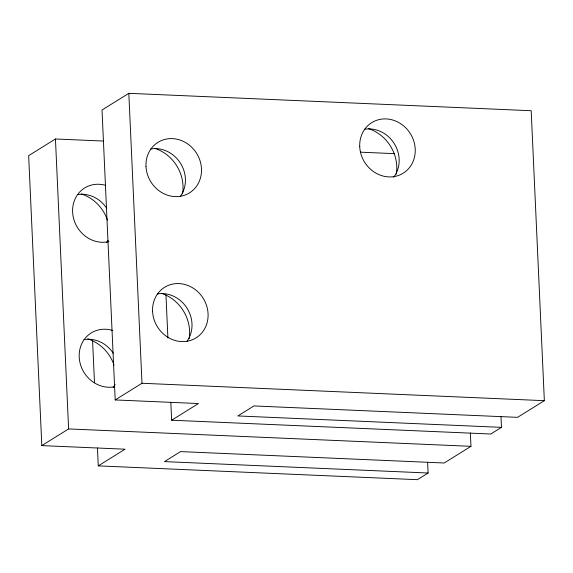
<?xml version="1.0" encoding="UTF-8"?>
<svg xmlns="http://www.w3.org/2000/svg" width="573" height="573" viewBox="0 0 573 573"><rect width="100%" height="100%" fill="white"/><g stroke="black" fill="none" stroke-linecap="round" stroke-linejoin="round"><path stroke-width="0.86" d="M103.727 141.065L55.445 138.981L28.65 155.655L41.815 445.601L125.064 449.203L98.269 465.878L97.453 447.993M500.988 416.65L501.475 427.351L237.859 415.948L253.939 405.942L517.555 417.345L544.35 400.677L531.185 110.725L128.818 93.32L102.023 109.995L115.194 399.94L198.437 403.542L171.642 420.217L170.833 402.332M41.815 445.601L68.61 428.926L470.977 446.331L470.369 432.952M115.194 399.94L141.989 383.265L544.35 400.677M427.616 462.304L428.103 473.012L417.388 479.68L98.269 465.878M470.977 446.331L444.182 463.005L180.559 451.603L164.487 461.609L428.103 473.012M501.475 427.351L490.76 434.019L171.642 420.217M360.345 152.167L394.324 153.636M165.962 295.038L167.91 337.955M128.818 93.32L141.989 383.265M92.582 340.699L94.495 382.721M55.445 138.981L68.61 428.926M162.037 293.526A38.706 35.06 58.1 0 1 189.133 338.801M157.331 293.949A29.775 26.967 58.1 0 1 187.049 308.202A29.775 26.967 58.1 0 1 187.056 341.193M154.624 148.278A38.706 35.06 58.1 0 1 182.551 193.832M150.749 148.973A29.775 26.967 58.1 0 1 180.466 163.226A29.775 26.967 58.1 0 1 180.474 196.217M368.36 128.581A38.706 35.06 58.1 0 1 396.294 174.135M364.492 129.283A29.775 26.967 58.1 0 1 394.468 143.952A29.775 26.967 58.1 0 1 393.68 177.243M108.813 241.584A29.775 26.967 58.1 0 1 72.635 212.483A29.775 26.967 58.1 0 1 105.482 185.33M77.376 194.634A29.775 26.967 58.1 0 1 106.75 208.35M108.089 240.374A29.775 26.967 58.1 0 1 106.564 242.594M114.629 386.732A29.775 26.967 58.1 0 1 79.181 356.621A29.775 26.967 58.1 0 1 112.852 330.542M87.834 338.908A38.706 35.06 58.1 0 1 114.041 365.08M81.251 193.932A38.706 35.06 58.1 0 1 107.459 220.104M83.959 339.61A29.775 26.967 58.1 0 1 113.332 353.319M115.13 384.569A29.775 26.967 58.1 0 1 113.146 387.57M152.568 311.383A29.775 26.967 58.1 0 0 195.336 338.292A29.775 26.967 58.1 0 0 193.051 288.069A29.775 26.967 58.1 0 0 152.568 311.383M145.986 166.406A29.775 26.967 58.1 0 0 188.753 193.316A29.775 26.967 58.1 0 0 186.469 143.1A29.775 26.967 58.1 0 0 145.986 166.406M359.729 146.717A29.775 26.967 58.1 0 0 402.49 173.626A29.775 26.967 58.1 0 0 400.212 123.403A29.775 26.967 58.1 0 0 359.729 146.717"/></g></svg>
